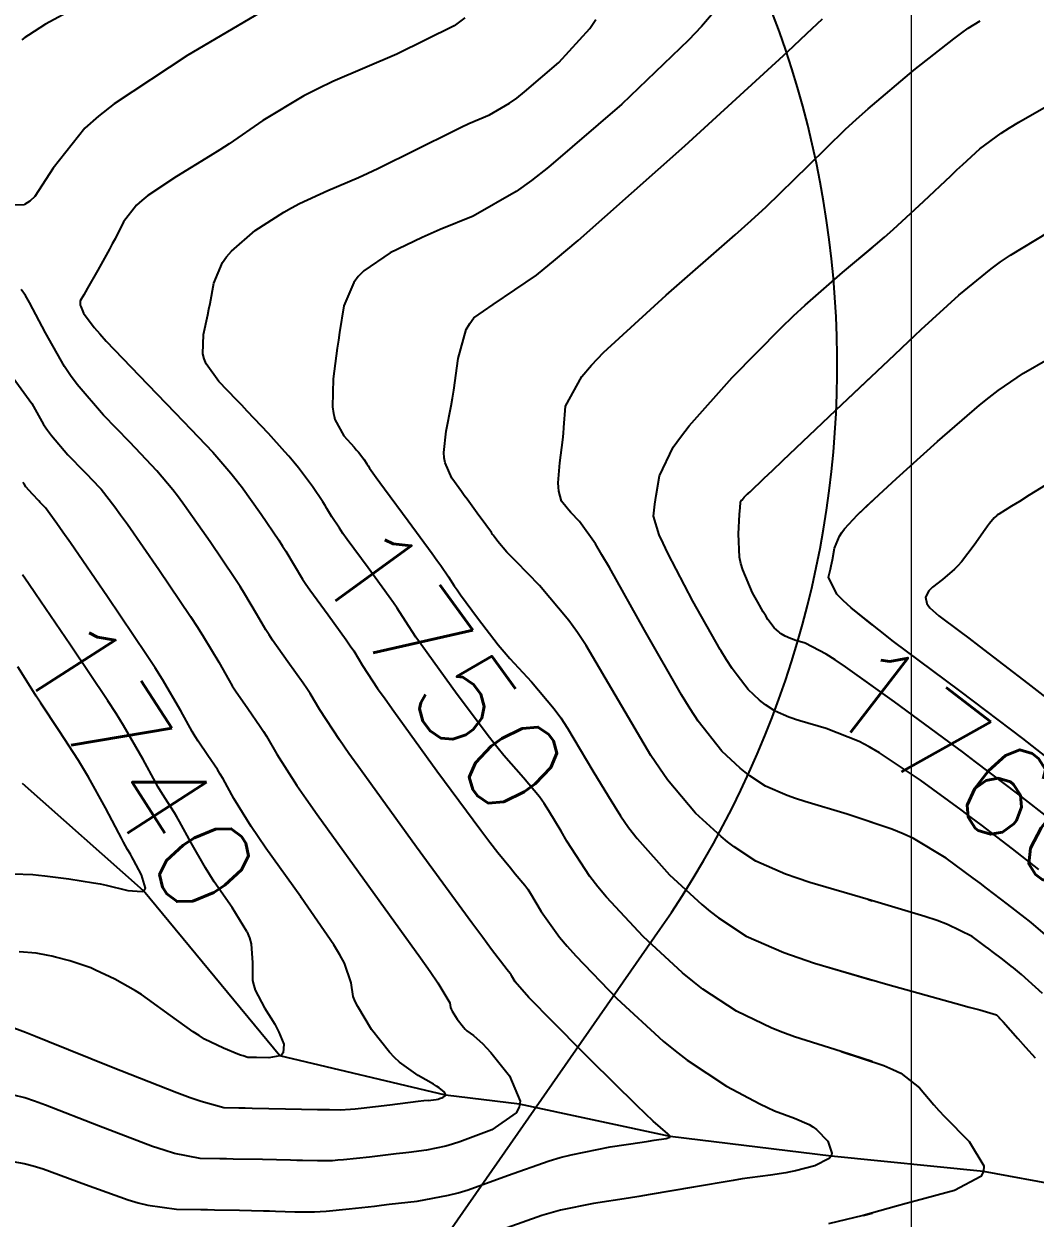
# Model space of a CAD drawing. Header units: metres. Extents: x 837475 to 838479, y 1189012 to 1191015.
# Drawn here: x 837840.58 to 837881.51, y 1189631.72 to 1189680.08 of the extents above; entities that cross this region are included whole.
import ezdxf

# ---------------------------------------------------------------- set-up
doc = ezdxf.new("R2010")
doc.units = ezdxf.units.M
doc.header["$LTSCALE"] = 0.3
doc.layers.add('COORD', color=7, linetype='Continuous', lineweight=20)
for name, color, linetype in [('COTAS 10', 1, 'Continuous'), ('COTAS INT', 252, 'Continuous'), ('DRENAJE', 5, 'Continuous'), ('VIA2', 121, 'Continuous')]:
    doc.layers.add(name, color=color, linetype=linetype)
doc.styles.get("Standard").update_dxf_attribs({"font": 'simplex.shx'})

msp = doc.modelspace()

# ---------------------------------------------------------------- linework, layer by layer
at = {"layer": 'COORD'}
msp.add_line((837876.514, 1189013.872), (837876.514, 1191013.872), dxfattribs=at)
at = {"layer": 'COTAS 10'}
for points in [[(837874.923, 1189638.056), (837873.669, 1189638.468), (837871.779, 1189639.059), (837871.308, 1189639.233), (837870.859, 1189639.412), (837869.423, 1189640.097), (837868.061, 1189640.996), (837867.658, 1189641.31), (837867.243, 1189641.652), (837865.652, 1189643.12), (837864.166, 1189644.717), (837863.818, 1189645.141), (837863.497, 1189645.556), (837862.567, 1189646.988), (837862.329, 1189647.392), (837861.839, 1189648.219), (837861.646, 1189648.509), (837861.457, 1189648.776), (837860.803, 1189649.553), (837860.01, 1189650.454), (837859.732, 1189650.8), (837859.429, 1189651.186), (837858.123, 1189652.928), (837856.909, 1189654.608), (837856.663, 1189654.955), (837856.455, 1189655.251), (837856.033, 1189655.897), (837855.699, 1189656.418), (837855.547, 1189656.636), (837855.37, 1189656.886), (837854.516, 1189658.054), (837853.67, 1189659.208), (837853.498, 1189659.449), (837853.353, 1189659.656), (837853.051, 1189660.121), (837852.853, 1189660.456), (837852.774, 1189660.582), (837852.683, 1189660.721), (837852.265, 1189661.342), (837851.695, 1189662.105), (837851.508, 1189662.334), (837851.308, 1189662.57), (837851.146, 1189662.751), (837850.484, 1189663.489), (837849.623, 1189664.403), (837849.402, 1189664.637), (837849.187, 1189664.862), (837848.471, 1189665.606), (837847.968, 1189666.317), (837847.888, 1189666.52), (837847.834, 1189666.727), (837847.851, 1189667.501), (837848.028, 1189668.305), (837848.075, 1189668.53), (837848.121, 1189668.757), (837848.277, 1189669.588), (837848.624, 1189670.424), (837848.789, 1189670.655), (837848.986, 1189670.884), (837849.946, 1189671.71), (837851.101, 1189672.459), (837851.419, 1189672.64), (837851.737, 1189672.811), (837852.883, 1189673.333), (837854.13, 1189673.863), (837854.512, 1189674.038), (837854.91, 1189674.225), (837856.483, 1189675.005), (837857.955, 1189675.743), (837858.29, 1189675.903), (837858.593, 1189676.045), (837859.427, 1189676.402), (837860.24, 1189676.869), (837860.531, 1189677.081), (837860.849, 1189677.329), (837862.234, 1189678.522), (837863.494, 1189679.897), (837863.734, 1189680.259)], [(837869.652, 1189660.814), (837869.743, 1189660.917), (837869.847, 1189661.022), (837869.873, 1189661.046), (837869.897, 1189661.07), (837869.976, 1189661.138), (837870.553, 1189661.68), (837870.891, 1189662.001), (837871.307, 1189662.397), (837873.455, 1189664.444), (837875.832, 1189666.698), (837876.391, 1189667.223), (837876.909, 1189667.706), (837878.422, 1189669.096), (837879.731, 1189670.163), (837880.119, 1189670.443), (837880.518, 1189670.716), (837882.054, 1189671.645)], [(837873.455, 1189664.444), (837874.923, 1189665.836)], [(837882.228, 1189647.795), (837880.81, 1189648.904), (837879.099, 1189650.202), (837878.571, 1189650.599), (837878.019, 1189651.011), (837875.826, 1189652.631), (837873.843, 1189654.044), (837873.422, 1189654.325), (837873.058, 1189654.558), (837872.206, 1189655.004), (837871.784, 1189655.128), (837871.691, 1189655.159), (837871.608, 1189655.188), (837871.392, 1189655.281), (837871.234, 1189655.385), (837871.188, 1189655.421), (837871.14, 1189655.461), (837870.955, 1189655.631), (837870.702, 1189655.964), (837870.611, 1189656.107), (837870.51, 1189656.271), (837870.29, 1189656.66), (837870.07, 1189657.047), (837869.679, 1189657.971), (837869.609, 1189658.23), (837869.556, 1189658.489), (837869.505, 1189659.434), (837869.553, 1189660.209), (837869.563, 1189660.36), (837869.572, 1189660.485), (837869.59, 1189660.709), (837869.619, 1189660.769), (837869.634, 1189660.791), (837869.652, 1189660.814)], [(837849.607, 1189643.321), (837849.013, 1189644.304), (837848.292, 1189645.344), (837848.109, 1189645.628), (837847.932, 1189645.911), (837847.353, 1189646.919), (837846.883, 1189647.776), (837846.775, 1189647.964), (837846.677, 1189648.13), (837846.405, 1189648.552), (837846.126, 1189648.991), (837846.024, 1189649.168), (837845.911, 1189649.37), (837845.415, 1189650.299), (837844.62, 1189651.67), (837844.318, 1189652.149), (837843.982, 1189652.672), (837842.474, 1189654.923), (837841.051, 1189657.003), (837840.769, 1189657.419), (837840.535, 1189657.766)], [(837874.923, 1189653.274), (837873.843, 1189654.044)], [(837849.607, 1189643.321), (837849.71, 1189643.072), (837849.786, 1189642.833), (837849.842, 1189642.054), (837849.843, 1189641.34), (837849.886, 1189641.143), (837849.947, 1189640.945), (837850.319, 1189640.23), (837850.738, 1189639.569), (837850.829, 1189639.406), (837850.908, 1189639.25), (837851.101, 1189638.758), (837851.082, 1189638.408), (837851.027, 1189638.342), (837850.95, 1189638.29), (837850.494, 1189638.214), (837850.002, 1189638.223), (837849.902, 1189638.225), (837849.818, 1189638.226), (837849.648, 1189638.229), (837849.456, 1189638.286), (837849.358, 1189638.321), (837849.241, 1189638.365), (837848.658, 1189638.596), (837847.9, 1189638.973), (837847.673, 1189639.11), (837847.438, 1189639.261), (837846.525, 1189639.921), (837845.593, 1189640.605), (837845.345, 1189640.771), (837845.102, 1189640.926), (837844.261, 1189641.403), (837843.489, 1189641.766), (837843.29, 1189641.85), (837843.096, 1189641.927), (837842.448, 1189642.144), (837841.867, 1189642.294), (837841.716, 1189642.329), (837841.57, 1189642.36), (837841.078, 1189642.446), (837840.4, 1189642.503)], [(837873.669, 1189638.468), (837875.393, 1189637.902), (837875.76, 1189637.743), (837876.079, 1189637.584), (837876.834, 1189637.001), (837877.412, 1189636.309), (837877.62, 1189636.081), (837877.848, 1189635.837), (837878.848, 1189634.823), (837879.446, 1189633.839), (837879.422, 1189633.614), (837879.316, 1189633.409), (837878.247, 1189632.841), (837876.704, 1189632.42), (837876.298, 1189632.308), (837875.902, 1189632.199), (837874.55, 1189631.822), (837873.151, 1189631.494)], [(837874.55, 1189631.822), (837874.923, 1189631.926)]]:
    msp.add_lwpolyline(points, dxfattribs=at)
at = {"layer": 'COTAS INT'}
for points in [[(837842.659, 1189680.715), (837841.457, 1189680.066), (837840.766, 1189679.63), (837840.625, 1189679.528), (837840.506, 1189679.434)], [(837850.136, 1189680.527), (837847.225, 1189678.812), (837844.234, 1189676.847), (837843.601, 1189676.342), (837843.051, 1189675.855), (837841.77, 1189674.237), (837841.032, 1189673.094), (837840.825, 1189672.906), (837840.616, 1189672.774)], [(837858.433, 1189680.328), (837857.995, 1189680.005), (837855.683, 1189678.854), (837853.095, 1189677.751), (837852.483, 1189677.457), (837851.917, 1189677.169), (837850.254, 1189676.166), (837848.887, 1189675.229), (837848.509, 1189674.981), (837848.13, 1189674.738), (837846.762, 1189673.903), (837845.601, 1189673.133), (837845.353, 1189672.931), (837845.136, 1189672.735), (837844.621, 1189672.067), (837844.274, 1189671.381), (837844.164, 1189671.173), (837844.048, 1189670.958), (837843.581, 1189670.115), (837843.164, 1189669.381), (837843.08, 1189669.234), (837843.009, 1189669.112), (837842.869, 1189668.872), (837842.856, 1189668.745), (837842.867, 1189668.694), (837842.883, 1189668.635), (837842.993, 1189668.366), (837843.43, 1189667.787), (837843.653, 1189667.533), (837843.92, 1189667.239), (837845.251, 1189665.837), (837846.692, 1189664.347), (837847.029, 1189663.998), (837847.338, 1189663.675), (837848.227, 1189662.738), (837848.961, 1189661.89), (837849.172, 1189661.624), (837849.326, 1189661.426), (837849.387, 1189661.345), (837850.192, 1189660.225), (837850.9, 1189659.173), (837851.054, 1189658.937), (837851.189, 1189658.725), (837851.524, 1189658.157), (837851.864, 1189657.599), (837852.003, 1189657.393), (837852.161, 1189657.165), (837852.894, 1189656.153), (837853.631, 1189655.135), (837853.792, 1189654.902), (837853.935, 1189654.69), (837854.297, 1189654.101), (837854.904, 1189653.173), (837855.202, 1189652.747), (837855.556, 1189652.248), (837857.302, 1189649.833), (837859.074, 1189647.433), (837859.445, 1189646.943), (837859.763, 1189646.529), (837860.281, 1189645.901), (837860.476, 1189645.662), (837860.863, 1189645.201), (837860.976, 1189645.043), (837861.09, 1189644.871), (837861.521, 1189644.141), (837862.263, 1189643.104), (837862.573, 1189642.739), (837862.929, 1189642.34), (837864.591, 1189640.617), (837866.464, 1189638.89), (837866.952, 1189638.488), (837867.426, 1189638.119), (837869.03, 1189637.061), (837870.374, 1189636.349), (837870.686, 1189636.198), (837870.971, 1189636.067), (837871.78, 1189635.761), (837872.373, 1189635.513), (837872.522, 1189635.418), (837872.664, 1189635.312), (837873.121, 1189634.835), (837873.293, 1189634.347), (837873.254, 1189634.233), (837873.178, 1189634.13), (837872.595, 1189633.835), (837871.817, 1189633.637), (837871.619, 1189633.594), (837871.429, 1189633.557), (837870.802, 1189633.465), (837869.973, 1189633.355), (837869.654, 1189633.305), (837869.296, 1189633.248), (837867.683, 1189632.972), (837865.928, 1189632.67), (837865.481, 1189632.596), (837865.051, 1189632.525), (837863.638, 1189632.306), (837862.31, 1189632.039), (837861.932, 1189631.939), (837861.551, 1189631.827), (837860.14, 1189631.328)], [(837868.421, 1189680.452), (837868.007, 1189679.973), (837867.491, 1189679.422), (837864.788, 1189676.834), (837861.819, 1189674.276), (837861.137, 1189673.745), (837860.515, 1189673.291), (837858.773, 1189672.29), (837857.437, 1189671.758), (837857.072, 1189671.599), (837856.708, 1189671.436), (837855.41, 1189670.808), (837854.34, 1189670.077), (837854.12, 1189669.849), (837853.933, 1189669.611), (837853.536, 1189668.659), (837853.36, 1189667.584), (837853.313, 1189667.268), (837853.266, 1189666.944), (837853.106, 1189665.707), (837853.076, 1189664.569), (837853.113, 1189664.307), (837853.138, 1189664.201), (837853.168, 1189664.068), (837853.528, 1189663.399), (837853.947, 1189662.939), (837854.04, 1189662.833), (837854.123, 1189662.735), (837854.338, 1189662.459), (837854.466, 1189662.269), (837854.493, 1189662.226), (837854.518, 1189662.188), (837854.578, 1189662.086), (837854.841, 1189661.714), (837854.993, 1189661.505), (837855.179, 1189661.251), (837856.138, 1189659.954), (837857.108, 1189658.637), (837857.301, 1189658.37), (837857.462, 1189658.146), (837857.769, 1189657.693), (837858.007, 1189657.33), (837858.123, 1189657.163), (837858.262, 1189656.967), (837858.945, 1189656.023), (837859.783, 1189654.939), (837860.019, 1189654.656), (837860.257, 1189654.38), (837861.131, 1189653.444), (837862.05, 1189652.35), (837862.317, 1189651.975), (837862.588, 1189651.567), (837863.612, 1189649.834), (837864.251, 1189648.792), (837864.731, 1189648.008), (837865.063, 1189647.543), (837865.404, 1189647.095), (837866.713, 1189645.622), (837868.022, 1189644.414), (837868.364, 1189644.132), (837868.696, 1189643.874), (837869.817, 1189643.134), (837871.343, 1189642.475), (837871.93, 1189642.268), (837872.588, 1189642.05), (837874.923, 1189641.361)], [(837881.808, 1189640.812), (837880.962, 1189641.584), (837880.716, 1189641.793), (837880.636, 1189641.858), (837880.551, 1189641.927), (837880.2, 1189642.201), (837879.777, 1189642.522), (837879.647, 1189642.62), (837879.51, 1189642.722), (837878.968, 1189643.122), (837877.969, 1189643.611), (837877.544, 1189643.769), (837877.054, 1189643.937), (837874.751, 1189644.623), (837872.398, 1189645.316), (837871.878, 1189645.489), (837871.414, 1189645.652), (837870.211, 1189646.171), (837869.33, 1189646.752), (837869.07, 1189646.955), (837868.802, 1189647.175), (837867.773, 1189648.124), (837866.641, 1189649.472), (837866.308, 1189649.944), (837865.965, 1189650.46), (837864.658, 1189652.68), (837863.337, 1189654.915), (837862.987, 1189655.441), (837862.643, 1189655.925), (837861.458, 1189657.335), (837860.504, 1189658.305), (837860.306, 1189658.512), (837860.137, 1189658.692), (837859.766, 1189659.118), (837859.614, 1189659.327), (837859.584, 1189659.371), (837859.558, 1189659.408), (837859.505, 1189659.488), (837859.406, 1189659.631), (837859.35, 1189659.708), (837859.283, 1189659.8), (837858.938, 1189660.267), (837858.522, 1189660.832), (837858.409, 1189660.987), (837858.297, 1189661.141), (837857.902, 1189661.691), (837857.63, 1189662.313), (837857.596, 1189662.513), (837857.581, 1189662.724), (837857.673, 1189663.587), (837857.876, 1189664.61), (837857.93, 1189664.923), (837857.983, 1189665.249), (837858.166, 1189666.533), (837858.489, 1189667.7), (837858.63, 1189667.952), (837858.794, 1189668.174), (837859.574, 1189668.718), (837861.329, 1189669.913), (837862.107, 1189670.545), (837863.013, 1189671.307), (837867.341, 1189675.145), (837871.488, 1189678.948), (837872.279, 1189679.687), (837872.915, 1189680.291)], [(837862.219, 1189661.315), (837862.216, 1189661.493), (837862.283, 1189662.312), (837862.395, 1189663.243), (837862.421, 1189663.493), (837862.444, 1189663.74), (837862.51, 1189664.602), (837863.166, 1189665.801), (837863.561, 1189666.261), (837864.049, 1189666.776), (837866.585, 1189669.097), (837869.378, 1189671.534), (837870.028, 1189672.121), (837870.625, 1189672.671), (837872.339, 1189674.343), (837873.825, 1189675.803), (837874.279, 1189676.219), (837874.751, 1189676.64), (837876.61, 1189678.203), (837878.226, 1189679.481), (837878.545, 1189679.723), (837878.808, 1189679.915), (837879.293, 1189680.205)], [(837866.148, 1189660.802), (837866.177, 1189660.986), (837866.317, 1189661.78), (837866.87, 1189662.936), (837867.159, 1189663.348), (837867.508, 1189663.801), (837869.258, 1189665.768), (837871.242, 1189667.776), (837871.738, 1189668.254), (837872.211, 1189668.698), (837873.725, 1189670.019), (837875.058, 1189671.129), (837875.417, 1189671.441), (837875.771, 1189671.754), (837877.012, 1189672.898), (837878.097, 1189673.927), (837878.353, 1189674.167), (837878.589, 1189674.388), (837879.28, 1189675.022), (837880.136, 1189675.652), (837880.477, 1189675.869), (837880.862, 1189676.106), (837882.627, 1189677.115)], [(837874.751, 1189676.64), (837874.923, 1189676.785)], [(837839.855, 1189672.759), (837840.616, 1189672.774)], [(837873.725, 1189670.019), (837874.923, 1189671.017)], [(837839.512, 1189634.121), (837840.594, 1189633.935), (837840.965, 1189633.834), (837841.366, 1189633.71), (837843.074, 1189633.08), (837844.8, 1189632.457), (837845.213, 1189632.338), (837845.598, 1189632.241), (837846.756, 1189632.081), (837847.741, 1189632.069), (837848.017, 1189632.065), (837848.294, 1189632.061), (837849.309, 1189632.043), (837850.278, 1189632.021), (837850.526, 1189632.014), (837850.765, 1189632.007), (837851.558, 1189631.977), (837852.342, 1189631.975), (837852.577, 1189631.985), (837852.818, 1189631.999), (837853.753, 1189632.089), (837854.771, 1189632.21), (837855.066, 1189632.245), (837855.367, 1189632.279), (837856.498, 1189632.408), (837857.77, 1189632.646), (837858.16, 1189632.75), (837858.566, 1189632.871), (837860.166, 1189633.444), (837861.841, 1189634.035), (837862.293, 1189634.168), (837862.741, 1189634.287), (837864.318, 1189634.604), (837865.605, 1189634.796), (837865.871, 1189634.836), (837866.097, 1189634.87), (837866.585, 1189634.948), (837866.734, 1189635.001), (837866.747, 1189635.019), (837866.747, 1189635.04), (837866.643, 1189635.13), (837866.054, 1189635.65), (837865.748, 1189635.942), (837865.379, 1189636.298), (837863.531, 1189638.115), (837861.691, 1189639.962), (837861.328, 1189640.337), (837861.029, 1189640.652), (837860.476, 1189641.295), (837860.341, 1189641.523), (837860.305, 1189641.577), (837860.27, 1189641.626), (837860.149, 1189641.771), (837859.516, 1189642.603), (837859.157, 1189643.087), (837858.72, 1189643.681), (837856.481, 1189646.738), (837854.203, 1189649.888), (837853.741, 1189650.539), (837853.353, 1189651.095), (837852.561, 1189652.306), (837852.172, 1189652.961), (837852.038, 1189653.167), (837851.893, 1189653.384), (837851.271, 1189654.253), (837850.653, 1189655.121), (837850.508, 1189655.337), (837850.376, 1189655.542), (837849.997, 1189656.193), (837849.525, 1189656.993), (837849.334, 1189657.292), (837849.118, 1189657.625), (837848.12, 1189659.108), (837847.08, 1189660.585), (837846.837, 1189660.915), (837846.613, 1189661.21), (837845.97, 1189661.987), (837845.324, 1189662.667), (837845.1, 1189662.901), (837844.856, 1189663.155), (837843.81, 1189664.235), (837842.735, 1189665.482), (837842.473, 1189665.841), (837842.226, 1189666.206), (837841.46, 1189667.57), (837840.815, 1189668.799), (837840.644, 1189669.079), (837840.475, 1189669.331)], [(837873.594, 1189659.336), (837873.686, 1189659.481), (837873.794, 1189659.631), (837874.32, 1189660.207), (837875.203, 1189661.029), (837875.536, 1189661.334), (837875.906, 1189661.672), (837877.564, 1189663.17), (837879.259, 1189664.638), (837879.653, 1189664.957), (837880.014, 1189665.238), (837881.047, 1189665.937), (837882.032, 1189666.501)], [(837840.043, 1189665.903), (837840.908, 1189664.708), (837841.384, 1189663.859), (837841.538, 1189663.633), (837841.701, 1189663.41), (837842.37, 1189662.634), (837843.02, 1189661.962), (837843.172, 1189661.804), (837843.311, 1189661.659), (837843.713, 1189661.236), (837844.266, 1189660.529), (837844.501, 1189660.205), (837844.772, 1189659.826), (837846.047, 1189657.991), (837847.335, 1189656.077), (837847.615, 1189655.648), (837847.86, 1189655.261), (837848.469, 1189654.228), (837848.888, 1189653.485), (837849.014, 1189653.281), (837849.144, 1189653.078), (837849.649, 1189652.353), (837850.154, 1189651.633), (837850.284, 1189651.433), (837850.409, 1189651.233), (837850.825, 1189650.51), (837851.638, 1189649.242), (837852.013, 1189648.698), (837852.454, 1189648.071), (837856.642, 1189642.262), (837857.032, 1189641.705), (837857.344, 1189641.249), (837857.825, 1189640.44), (837857.854, 1189640.245), (837857.881, 1189640.176), (837857.917, 1189640.1), (837858.117, 1189639.774), (837858.373, 1189639.448), (837858.444, 1189639.374), (837858.516, 1189639.306), (837858.779, 1189639.116), (837859.165, 1189638.776), (837859.314, 1189638.614), (837859.482, 1189638.421), (837860.243, 1189637.479), (837860.668, 1189636.452), (837860.625, 1189636.206), (837860.511, 1189635.978), (837859.52, 1189635.291), (837858.235, 1189634.813), (837857.938, 1189634.716), (837857.665, 1189634.634), (837856.887, 1189634.466), (837856.159, 1189634.382), (837855.918, 1189634.354), (837855.658, 1189634.323), (837854.576, 1189634.193), (837853.526, 1189634.08), (837853.287, 1189634.06), (837853.07, 1189634.045), (837852.473, 1189634.033), (837851.856, 1189634.053), (837851.627, 1189634.059), (837851.372, 1189634.065), (837850.238, 1189634.09), (837849.061, 1189634.111), (837848.779, 1189634.116), (837848.515, 1189634.12), (837847.72, 1189634.131), (837846.68, 1189634.338), (837846.262, 1189634.467), (837845.787, 1189634.626), (837843.604, 1189635.458), (837841.458, 1189636.292), (837841.008, 1189636.454), (837840.619, 1189636.585), (837839.735, 1189636.805)], [(837883.32, 1189662.259), (837881.273, 1189660.991), (837880.88, 1189660.747), (837880.562, 1189660.55), (837880.04, 1189660.228), (837879.993, 1189660.195), (837879.975, 1189660.18), (837879.954, 1189660.162), (837879.858, 1189660.078), (837879.666, 1189659.849), (837879.584, 1189659.739), (837879.49, 1189659.61), (837879.046, 1189658.977), (837878.53, 1189658.3), (837878.39, 1189658.142), (837878.252, 1189657.998), (837877.763, 1189657.586), (837877.366, 1189657.276), (837877.286, 1189657.197), (837877.218, 1189657.12), (837877.082, 1189656.864), (837877.132, 1189656.604), (837877.183, 1189656.524), (837877.25, 1189656.441), (837877.624, 1189656.112), (837878.465, 1189655.479), (837878.827, 1189655.203), (837879.244, 1189654.885), (837881.216, 1189653.373), (837883.347, 1189651.707)], [(837856.952, 1189636.485), (837857.277, 1189636.524), (837857.354, 1189636.54), (837857.381, 1189636.548), (837857.411, 1189636.558), (837857.538, 1189636.605), (837857.636, 1189636.673), (837857.648, 1189636.696), (837857.652, 1189636.72), (837857.61, 1189636.822), (837857.392, 1189636.994), (837857.286, 1189637.062), (837857.16, 1189637.139), (837856.539, 1189637.494), (837855.794, 1189638.032), (837855.59, 1189638.224), (837855.386, 1189638.436), (837854.661, 1189639.358), (837854.096, 1189640.284), (837853.994, 1189640.498), (837853.916, 1189640.694), (837853.833, 1189641.247), (837853.565, 1189642.041), (837853.371, 1189642.388), (837853.124, 1189642.791), (837851.801, 1189644.707), (837851.79, 1189644.724), (837850.373, 1189646.707), (837850.061, 1189647.163), (837849.785, 1189647.576), (837849.089, 1189648.714), (837848.646, 1189649.505), (837848.529, 1189649.698), (837848.415, 1189649.881), (837848.027, 1189650.452), (837847.635, 1189651.034), (837847.519, 1189651.225), (837847.4, 1189651.427), (837846.942, 1189652.264), (837846.196, 1189653.53), (837845.895, 1189654.003), (837845.552, 1189654.529), (837843.974, 1189656.875), (837842.465, 1189659.066), (837842.166, 1189659.496), (837841.918, 1189659.849), (837841.456, 1189660.484), (837841.348, 1189660.598), (837841.298, 1189660.65), (837841.244, 1189660.707), (837841.184, 1189660.769), (837840.929, 1189661.033), (837840.667, 1189661.337), (837840.603, 1189661.424), (837840.543, 1189661.513)], [(837874.923, 1189647.743), (837873.903, 1189648.083), (837872.194, 1189648.587), (837871.816, 1189648.712), (837871.479, 1189648.831), (837870.605, 1189649.208), (837869.965, 1189649.63), (837869.776, 1189649.777), (837869.581, 1189649.937), (837868.834, 1189650.626), (837867.878, 1189651.849), (837867.552, 1189652.346), (837867.2, 1189652.912), (837865.703, 1189655.526), (837864.284, 1189658.065), (837863.98, 1189658.583), (837863.715, 1189659.021), (837863.076, 1189659.933), (837862.729, 1189660.296), (837862.647, 1189660.388), (837862.572, 1189660.476), (837862.351, 1189660.761), (837862.231, 1189661.157), (837862.219, 1189661.315)], [(837881.669, 1189645.839), (837880.606, 1189646.67), (837879.325, 1189647.642), (837878.93, 1189647.939), (837878.516, 1189648.248), (837876.874, 1189649.461), (837875.218, 1189650.566), (837874.796, 1189650.806), (837874.39, 1189651.018), (837873.054, 1189651.543), (837871.989, 1189651.857), (837871.775, 1189651.928), (837871.753, 1189651.935), (837871.543, 1189652.009), (837870.998, 1189652.244), (837870.6, 1189652.507), (837870.482, 1189652.599), (837870.36, 1189652.699), (837869.895, 1189653.129), (837869.455, 1189653.71), (837869.255, 1189653.971), (837869.024, 1189654.332), (837868.793, 1189654.71), (837868.77, 1189654.747), (837867.658, 1189656.706), (837866.645, 1189658.645), (837866.454, 1189659.048), (837866.302, 1189659.393), (837866.073, 1189660.152), (837866.124, 1189660.633), (837866.148, 1189660.802)], [(837874.32, 1189660.207), (837874.923, 1189660.769)], [(837882.788, 1189649.751), (837881.013, 1189651.139), (837879.027, 1189652.65), (837878.462, 1189653.075), (837877.891, 1189653.502), (837875.777, 1189655.067), (837874.064, 1189656.43), (837873.746, 1189656.729), (837873.496, 1189656.994), (837873.157, 1189657.672), (837873.228, 1189657.998), (837873.256, 1189658.13), (837873.283, 1189658.257), (837873.309, 1189658.385), (837873.399, 1189658.846), (837873.594, 1189659.336)], [(837874.923, 1189655.746), (837874.064, 1189656.43)], [(837840.155, 1189645.667), (837840.943, 1189645.629), (837841.182, 1189645.609), (837841.431, 1189645.585), (837842.408, 1189645.465), (837843.404, 1189645.302), (837843.666, 1189645.251), (837843.921, 1189645.198), (837844.792, 1189644.982), (837845.169, 1189644.956), (837845.381, 1189644.94), (837845.46, 1189644.995), (837845.502, 1189645.08), (837845.346, 1189645.628), (837845.019, 1189646.235), (837844.953, 1189646.356), (837844.897, 1189646.457), (837844.782, 1189646.652), (837844.617, 1189646.948), (837844.529, 1189647.112), (837844.423, 1189647.313), (837843.888, 1189648.335), (837843.203, 1189649.577), (837843.002, 1189649.917), (837842.796, 1189650.254), (837842.014, 1189651.453), (837841.264, 1189652.572), (837841.078, 1189652.858), (837840.902, 1189653.134), (837840.345, 1189654.045)], [(837874.923, 1189650.734), (837874.796, 1189650.806)], [(837881.94, 1189643.193), (837881.443, 1189643.613), (837881.282, 1189643.745), (837881.11, 1189643.883), (837880.403, 1189644.435), (837879.551, 1189645.082), (837879.288, 1189645.279), (837879.013, 1189645.485), (837877.921, 1189646.292), (837876.593, 1189647.089), (837876.17, 1189647.288), (837875.722, 1189647.477), (837873.903, 1189648.083)], [(837874.751, 1189644.623), (837874.923, 1189644.572)], [(837872.588, 1189642.05), (837875.558, 1189641.174), (837878.322, 1189640.412), (837878.85, 1189640.266), (837879.275, 1189640.148), (837879.953, 1189639.956), (837879.963, 1189639.944), (837879.99, 1189639.917), (837880.038, 1189639.865), (837880.061, 1189639.84), (837880.087, 1189639.81), (837880.216, 1189639.665), (837880.81, 1189639), (837881.129, 1189638.642), (837881.516, 1189638.209)], [(837856.952, 1189636.485), (837856.769, 1189636.463), (837856.545, 1189636.436), (837855.4, 1189636.297), (837854.234, 1189636.161), (837853.997, 1189636.136), (837853.798, 1189636.116), (837853.389, 1189636.088), (837852.948, 1189636.1), (837852.728, 1189636.104), (837852.466, 1189636.11), (837851.167, 1189636.136), (837849.828, 1189636.161), (837849.54, 1189636.166), (837849.289, 1189636.171), (837848.684, 1189636.18), (837847.762, 1189636.436), (837847.311, 1189636.596), (837846.775, 1189636.795), (837844.134, 1189637.835), (837841.55, 1189638.875), (837841.05, 1189639.074), (837840.644, 1189639.234), (837839.958, 1189639.49)]]:
    msp.add_lwpolyline(points, dxfattribs=at)
at = {"layer": 'DRENAJE'}
for p, q in [((837845.421, 1189644.968), (837840.522, 1189649.324)), ((837850.95, 1189638.29), (837845.421, 1189644.968)), ((837857.648, 1189636.696), (837850.95, 1189638.29)), ((837860.647, 1189636.329), (837857.648, 1189636.696)), ((837866.747, 1189635.019), (837860.647, 1189636.329)), ((837873.254, 1189634.233), (837866.747, 1189635.019)), ((837879.422, 1189633.614), (837873.254, 1189634.233)), ((837885.845, 1189632.41), (837879.422, 1189633.614))]:
    msp.add_line(p, q, dxfattribs=at)
at = {"layer": 'VIA2'}
msp.add_line((837798.315, 1189545.747), (837866.33, 1189643.421), dxfattribs=at)
msp.add_arc((837833.505, 1189666.279), 40, 325.1488, 38.1776, dxfattribs=at)

# ---------------------------------------------------------------- texts
at = {"layer": 'COTAS 10', "char_height": 3.8, "attachment_point": 7}
for s, insert, rotation in [('1750', (837852.137, 1189658.162), 306.0632), ('1740', (837840.115, 1189654.575), 302.7374), ('1760', (837872.623, 1189652.474), 322.4942)]:
    msp.add_mtext(s, dxfattribs=dict(at, insert=insert, rotation=rotation))

doc.saveas('drawing.dxf')
